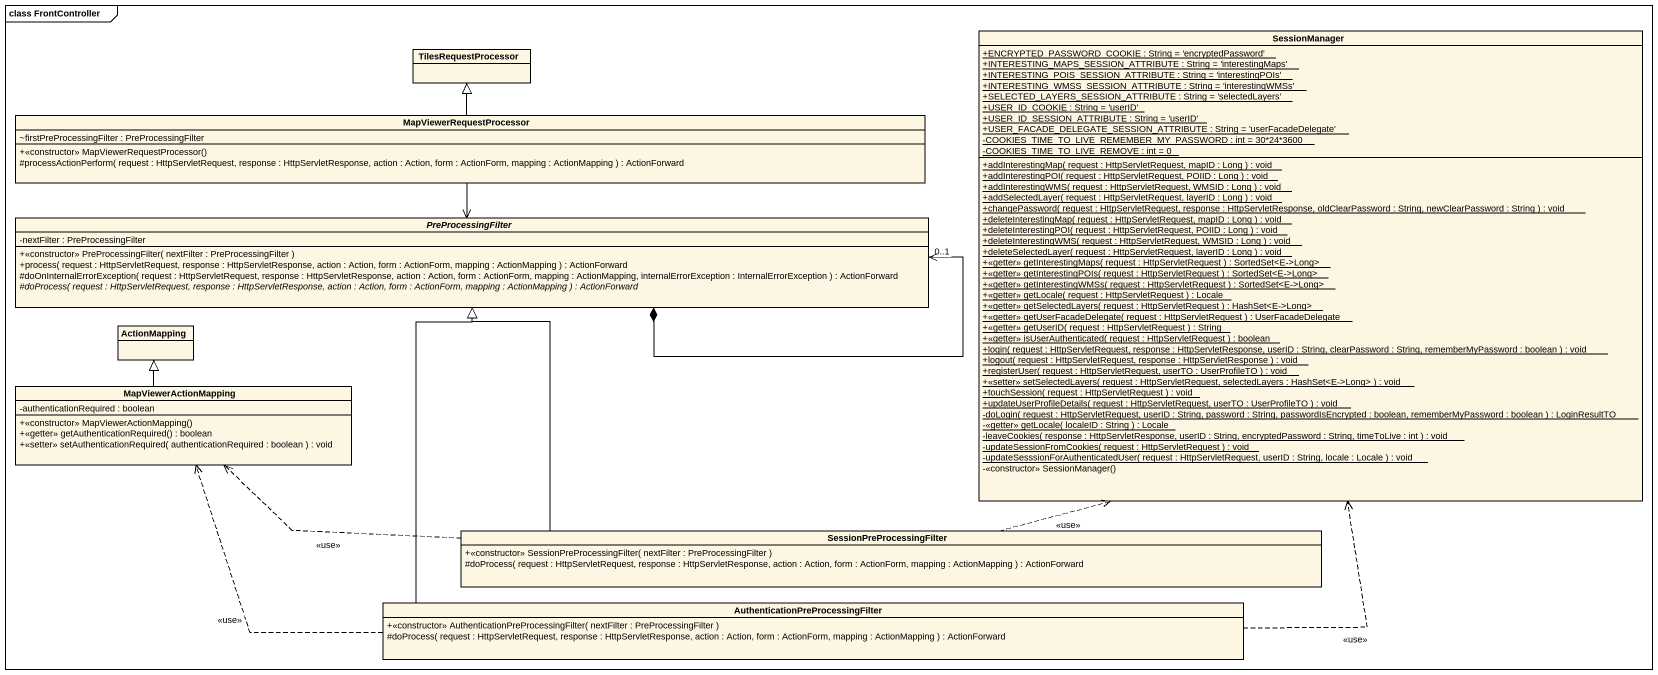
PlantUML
@startuml
mainframe class FrontController
hide circle
hide empty members
skinparam classAttributeIconSize 0
class SessionManager {
  {static} +ENCRYPTED_PASSWORD_COOKIE : String = 'encryptedPassword'
  {static} +INTERESTING_MAPS_SESSION_ATTRIBUTE : String = 'interestingMaps'
  {static} +INTERESTING_POIS_SESSION_ATTRIBUTE : String = 'interestingPOIs'
  {static} +INTERESTING_WMSS_SESSION_ATTRIBUTE : String = 'interestingWMSs'
  {static} +SELECTED_LAYERS_SESSION_ATTRIBUTE : String = 'selectedLayers'
  {static} +USER_ID_COOKIE : String = 'userID'
  {static} +USER_ID_SESSION_ATTRIBUTE : String = 'userID'
  {static} +USER_FACADE_DELEGATE_SESSION_ATTRIBUTE : String = 'userFacadeDelegate'
  {static} -COOKIES_TIME_TO_LIVE_REMEMBER_MY_PASSWORD : int = 30*24*3600
  {static} -COOKIES_TIME_TO_LIVE_REMOVE : int = 0
  {static} +addInterestingMap( request : HttpServletRequest, mapID : Long ) : void
  {static} +addInterestingPOI( request : HttpServletRequest, POIID : Long ) : void
  {static} +addInterestingWMS( request : HttpServletRequest, WMSID : Long ) : void
  {static} +addSelectedLayer( request : HttpServletRequest, layerID : Long ) : void
  {static} +changePassword( request : HttpServletRequest, response : HttpServletResponse, oldClearPassword : String, newClearPassword : String ) : void
  {static} +deleteInterestingMap( request : HttpServletRequest, mapID : Long ) : void
  {static} +deleteInterestingPOI( request : HttpServletRequest, POIID : Long ) : void
  {static} +deleteInterestingWMS( request : HttpServletRequest, WMSID : Long ) : void
  {static} +deleteSelectedLayer( request : HttpServletRequest, layerID : Long ) : void
  {static} +<<getter>> getInterestingMaps( request : HttpServletRequest ) : SortedSet<E->Long>
  {static} +<<getter>> getInterestingPOIs( request : HttpServletRequest ) : SortedSet<E->Long>
  {static} +<<getter>> getInterestingWMSs( request : HttpServletRequest ) : SortedSet<E->Long>
  {static} +<<getter>> getLocale( request : HttpServletRequest ) : Locale
  {static} +<<getter>> getSelectedLayers( request : HttpServletRequest ) : HashSet<E->Long>
  {static} +<<getter>> getUserFacadeDelegate( request : HttpServletRequest ) : UserFacadeDelegate
  {static} +<<getter>> getUserID( request : HttpServletRequest ) : String
  {static} +<<getter>> isUserAuthenticated( request : HttpServletRequest ) : boolean
  {static} +login( request : HttpServletRequest, response : HttpServletResponse, userID : String, clearPassword : String, rememberMyPassword : boolean ) : void
  {static} +logout( request : HttpServletRequest, response : HttpServletResponse ) : void
  {static} +registerUser( request : HttpServletRequest, userTO : UserProfileTO ) : void
  {static} +<<setter>> setSelectedLayers( request : HttpServletRequest, selectedLayers : HashSet<E->Long> ) : void
  {static} +touchSession( request : HttpServletRequest ) : void
  {static} +updateUserProfileDetails( request : HttpServletRequest, userTO : UserProfileTO ) : void
  {static} -doLogin( request : HttpServletRequest, userID : String, password : String, passwordIsEncrypted : boolean, rememberMyPassword : boolean ) : LoginResultTO
  {static} -<<getter>> getLocale( localeID : String ) : Locale
  {static} -leaveCookies( response : HttpServletResponse, userID : String, encryptedPassword : String, timeToLive : int ) : void
  {static} -updateSessionFromCookies( request : HttpServletRequest ) : void
  {static} -updateSesssionForAuthenticatedUser( request : HttpServletRequest, userID : String, locale : Locale ) : void
  -<<constructor>> SessionManager()
}
class TilesRequestProcessor
class MapViewerRequestProcessor {
  ~firstPreProcessingFilter : PreProcessingFilter
  +<<constructor>> MapViewerRequestProcessor()
  #processActionPerform( request : HttpServletRequest, response : HttpServletResponse, action : Action, form : ActionForm, mapping : ActionMapping ) : ActionForward
}
abstract class PreProcessingFilter {
  -nextFilter : PreProcessingFilter
  +<<constructor>> PreProcessingFilter( nextFilter : PreProcessingFilter )
  +process( request : HttpServletRequest, response : HttpServletResponse, action : Action, form : ActionForm, mapping : ActionMapping ) : ActionForward
  #doOnInternalErrorException( request : HttpServletRequest, response : HttpServletResponse, action : Action, form : ActionForm, mapping : ActionMapping, internalErrorException : InternalErrorException ) : ActionForward
  {abstract} #doProcess( request : HttpServletRequest, response : HttpServletResponse, action : Action, form : ActionForm, mapping : ActionMapping ) : ActionForward
}
class ActionMapping
class MapViewerActionMapping {
  -authenticationRequired : boolean
  +<<constructor>> MapViewerActionMapping()
  +<<getter>> getAuthenticationRequired() : boolean
  +<<setter>> setAuthenticationRequired( authenticationRequired : boolean ) : void
}
class SessionPreProcessingFilter {
  +<<constructor>> SessionPreProcessingFilter( nextFilter : PreProcessingFilter )
  #doProcess( request : HttpServletRequest, response : HttpServletResponse, action : Action, form : ActionForm, mapping : ActionMapping ) : ActionForward
}
class "AuthenticationPreProcessingFilter" as AuthenticationPreProcessingF {
  +<<constructor>> AuthenticationPreProcessingFilter( nextFilter : PreProcessingFilter )
  #doProcess( request : HttpServletRequest, response : HttpServletResponse, action : Action, form : ActionForm, mapping : ActionMapping ) : ActionForward
}
MapViewerRequestProcessor -up-|> TilesRequestProcessor
MapViewerRequestProcessor --> PreProcessingFilter
PreProcessingFilter *--> "0..1" PreProcessingFilter
MapViewerActionMapping -up-|> ActionMapping
SessionPreProcessingFilter .up.> SessionManager : <<use>>
SessionPreProcessingFilter -up-|> PreProcessingFilter
SessionPreProcessingFilter .left.> MapViewerActionMapping : <<use>>
AuthenticationPreProcessingF .up.> SessionManager : <<use>>
AuthenticationPreProcessingF -up-|> PreProcessingFilter
AuthenticationPreProcessingF .left.> MapViewerActionMapping : <<use>>
@enduml
